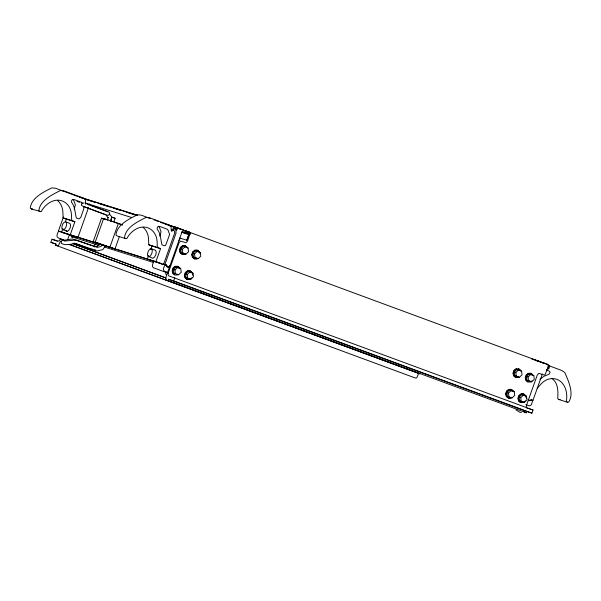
<?xml version="1.0" encoding="UTF-8"?>
<svg xmlns="http://www.w3.org/2000/svg" width="601" height="601" viewBox="0 0 601 601"><rect width="100%" height="100%" fill="white"/><g stroke="black" fill="none" stroke-linecap="round" stroke-linejoin="round"><path stroke-width="0.9" d="M107.744 219.545L107.947 217.457L108.255 217.878L105.814 214.857L83.389 206.451L81.36 205.196L81.916 203.085L84.29 203.04M111.17 220.334L111.538 216.578L109.329 213.851M526.326 407.02L526.544 405.187L537.324 374.919L538.909 373.334L544.266 375.016L545.099 374.618L548.292 366.565L548.044 364.401L538.391 361.329M548.217 366.377L548.315 369.044L548.931 368.638L549.697 365.754L546.347 364.101M110.299 221.506L111.839 217.149L115.091 218.291L113.844 221.822M56.193 244.299L50.912 242.346L52.024 239.213L58.177 241.144L59.289 240.618L60.288 239.033M60.318 231.791L58.417 231.092L63.428 217.029M69.528 244.464L419.881 373.807L418.657 373.416L416.801 377.728L415.96 378.127L413.819 377.458L55.54 245.193L55.991 243.946L50.912 242.346M62.895 228.688L61.648 232.181L77.837 237.688L88.542 207.615M65.381 221.694L66.32 219.072L74.885 221.761L70.212 234.871L61.212 232.076M64.916 240.64L62.271 239.664L61.602 241.542L60.378 241.159L58.522 245.463L57.681 245.862L55.54 245.193M74.148 209.186L75.403 204.843L73.908 200.734L72.894 199.6M88.678 204.979L89.436 203.994M93.102 241.857L101.546 218.125L105.859 219.478L103.635 218.516L95.183 242.241L97.407 243.21L93.102 241.857L98.136 243.713M94.507 246.958L94.996 243.983M98.188 243.187L109.923 247.139L118.374 223.407L122.574 224.954L114.062 222.167M119.344 236.689L114.964 248.994L109.923 247.139M148.545 255.575L147.298 259.069L163.487 264.575L174.823 232.73L174.328 231.866L175.77 228.951M150.723 249.453L151.97 245.959L160.535 248.649L155.862 261.758L71.053 235.164M159.798 236.073L161.06 231.731L159.558 227.621L158.544 226.487M174.147 228.357L176.994 229.334L175.762 231.971L176.138 232.865L164.869 264.508L163.081 263.944M181.938 231.896L189.991 234.428L182.171 231.49L167.499 272.696L166.274 272.313L165.606 274.191L166.83 274.574L165.718 277.692L165.974 279.856L526.393 412.789L526.837 411.542L531.915 413.135L533.027 410.002L168.603 275.806L168.047 274.755L168.272 272.929L179.045 242.654L180.631 241.069L185.987 242.751L187.572 241.166L190.179 232.925L189.766 232.136L186.092 230.987L185.536 232.549L189.939 234.172M168.115 280.524L168.558 279.277L173.636 280.87L531.915 413.135M173.636 280.87L174.756 277.737M531.164 399.83L532.952 400.394L542.342 374.017M174.56 228.44L173.148 230.544L171.36 229.98M178.948 240.543L179.917 238.732L180.758 238.334M172.525 230.333L171.931 231.25L171.285 231.009L171.09 226.72L169.384 225.067L149.784 217.832L146.02 217.442C137.847 221.574 125.526 227.358 124.512 237.643L125.504 238.544L126.834 238.529C131.454 229.815 142.505 222.888 151.625 229.95A16.926 14.815 -72.6 0 1 157.101 241.437L157.342 247.469L160.535 248.649M101.96 245.02L100.93 246.493L97.302 247.357L76.154 239.979L64.427 241.054M105.077 246.538L102.718 249.655L97.084 251L75.801 243.57C71.083 243.886 65.757 245.884 61.302 243.42L61.287 241.271M169.918 265.912L168.182 267.197L166.973 266.852L166.394 265.296L164.899 264.973L163.6 268.084A2.652 2.321 -72.6 0 0 164.892 271.382L167.611 272.388M537.264 388.261L541.246 383.791A16.926 14.815 -72.6 0 1 552.68 378.547C564.234 379.141 568.2 391.597 566.307 401.31L567.321 402.182L568.651 402.144C574.361 393.452 568.486 381.102 564.85 372.597L561.71 370.441L548.931 365.724M185.882 254.185L181.179 252.525L180.728 248.867L183.38 246.35L184.973 246.861L182.313 249.377L182.772 253.036L185.882 254.185L188.534 251.669L188.083 248.01L183.38 246.35M169.948 265.83L168.55 267.152L167.063 266.724L166.77 265.206L164.869 264.508M178.542 274.792L173.847 273.132L173.388 269.466L176.048 266.949L180.743 268.609L181.201 272.276L178.542 274.792L176.957 274.281M173.847 273.132L175.432 273.643L174.974 269.977L177.633 267.46M198.135 258.708L193.432 257.055L192.981 253.389L195.633 250.872L197.218 251.383L194.566 253.9L195.017 257.559L198.135 258.708L200.787 256.191L200.336 252.533L195.633 250.872M190.795 279.315L186.1 277.654L185.641 273.988L188.301 271.472L192.996 273.132L193.454 276.798L190.795 279.315L189.21 278.804M186.1 277.654L187.685 278.165L187.227 274.499L189.886 271.983M519.384 377.308L514.689 375.648L514.231 371.981L516.89 369.465L518.475 369.976L515.823 372.492L516.274 376.158L519.384 377.308L522.044 374.791L521.585 371.125L516.89 369.465M512.052 397.915L507.349 396.254L506.898 392.588L509.55 390.072L514.253 391.732L514.704 395.398L512.052 397.915L510.467 397.404M507.349 396.254L508.942 396.765L508.484 393.099L511.143 390.582M531.637 381.83L526.942 380.17L526.484 376.504L529.143 373.987L530.728 374.498L528.069 377.015L528.527 380.681L531.637 381.83L534.297 379.314L533.838 375.648L529.143 373.987M524.305 402.437L519.602 400.777L519.151 397.111L521.803 394.594L526.506 396.254L526.957 399.92L524.305 402.437L522.712 401.926M519.602 400.777L521.187 401.288L520.736 397.622L523.388 395.105M98.534 244.862L96.491 246.741L97.152 246.448L94.695 246.523L72.27 238.973L65.261 240.047M190.57 232.82L174.418 226.802L173.817 226.99L172.592 229.71L173.148 230.544M175.53 266.363L173.404 268.016L172.449 270.675L173.05 273.335L174.966 274.973L177.468 274.965M190.833 278.293L189.413 279.39L186.911 279.397L184.995 277.76L184.394 275.1L185.348 272.441L187.474 270.788L189.976 270.781L191.892 272.418M191.847 277.835L189.721 279.488L187.219 279.495L185.303 277.857L184.702 275.198L185.649 272.538L187.782 270.886L190.284 270.878L192.2 272.516L192.801 275.175M516.379 368.879L514.246 370.524L513.299 373.191L513.893 375.85L515.808 377.488L518.31 377.481M531.983 380.899L530.563 382.003L528.061 382.011L526.145 380.373L525.544 377.713L526.499 375.054L528.625 373.401L531.126 373.394L533.042 375.032M525.357 400.957L523.223 402.602L520.721 402.617L518.806 400.972L518.212 398.32L519.159 395.653L521.292 394.008L523.794 394.001L525.71 395.638L526.303 398.29M539.893 379.201L543.988 376.271L549.059 374.22L550.005 372.628L549.78 371.418L546.377 369.728M63.158 229.943L64.825 228.928L66.223 226.464L66.688 223.707L66.005 221.949L64.495 222.009L62.857 223.865L61.873 226.637L61.986 229.041L67.079 231.393L68.747 230.371L70.144 227.907L70.61 225.157L69.926 223.399L66.005 221.949M148.808 256.83L150.483 255.808L151.873 253.352L152.338 250.594L151.655 248.837L150.145 248.897L148.515 250.752L147.523 253.524L147.643 255.928L152.729 258.28L154.397 257.258L155.794 254.794L156.26 252.044L155.576 250.286L151.655 248.837M540.156 361.877L540.697 362.02L536.22 360.615M545.122 363.65L545.595 363.823L542.913 362.981M186.723 240.205L189.195 233.917L185.536 232.549M58.89 231.49L58.124 231.918L57.148 234.668A2.652 2.321 -72.6 0 0 58.44 237.966L65.231 240.475M69.904 234.953L69.138 235.374L68.161 238.124A2.652 2.321 -72.6 0 0 68.011 239.476M154.329 261.45L153.563 261.878L152.586 264.62A2.652 2.321 -72.6 0 0 153.879 267.926L168.318 273.252M551.831 378.48C558.494 383.07 558.081 391.582 557.743 398.621L558.75 399.5L560.087 399.455M94.004 250.016L95.672 249.963M80.962 245.771L79.67 245.801L74.577 243.923M92.622 249.205L90.683 249.265L73.855 243.052M74.314 195.182L55.57 188.263L51.806 187.865C43.633 191.997 31.312 197.782 30.298 208.066L31.29 208.968L32.619 208.953M31.29 208.968L41.184 211.642C45.804 202.928 56.855 196.001 65.975 203.063A16.926 14.815 -72.6 0 1 71.451 214.549L71.692 220.582L74.885 221.761M184.499 254.261L181.998 254.268L180.082 252.63L179.481 249.978L180.435 247.311L182.561 245.659L185.063 245.651L186.979 247.296M184.8 254.358L182.306 254.366L180.39 252.728L179.789 250.069L180.736 247.409L182.869 245.756L185.371 245.749L187.287 247.387M196.752 258.783L194.251 258.791L192.335 257.153L191.734 254.501L192.681 251.834L194.814 250.189L197.316 250.181L199.231 251.819M197.053 258.881L194.551 258.888L192.636 257.251L192.042 254.591L192.989 251.932L195.122 250.279L197.624 250.271L199.54 251.909L199.938 253.682M518.002 377.383L515.5 377.39L513.585 375.753L512.991 373.093L513.938 370.434L516.071 368.781L518.881 368.871L520.797 370.509M510.67 397.99L508.168 397.997L506.252 396.36L505.651 393.7L506.598 391.033L508.731 389.388L511.233 389.38L513.149 391.018M510.97 398.08L508.476 398.087L506.56 396.45L505.959 393.798L506.906 391.131L509.039 389.486L511.541 389.478L513.457 391.116M522.923 402.512L520.421 402.52L518.505 400.882L517.904 398.223L518.851 395.556L520.984 393.91L523.486 393.903L525.402 395.541M521.383 412.459L519.79 412.286L515.989 409.837M115.091 218.291L111.839 217.149M103.635 218.516L107.526 219.831M106.287 219.41L107.977 220.169M95.183 242.241L107.556 246.673M97.835 243.135L99.533 243.901M72.744 237.237L71.534 236.892L70.956 235.337M74.607 195.453L137.223 215.113M160.482 222.415L178.377 228.027M79.512 197.263L137.652 215.519M165.388 224.218L183.275 229.837M86.469 199.667L94.515 202.199M99.886 203.882L109.728 206.969M113.304 208.096L121.357 210.62M126.721 212.303L134.774 214.835M168.768 225.503L173.238 226.908M179.504 228.876L183.08 229.995M184.282 230.897L190.547 232.865M174.313 228.493L176.994 229.334M181.645 232.384L188.782 234.623L186.783 240.242L179.639 238.004M85.477 203.025L131.101 217.344M79.64 202.244L77.071 201.433L77.709 201.673M118.374 223.407L106.64 219.455M531.697 358.955L540.645 361.764M57.411 200.373A16.926 14.815 -72.6 0 1 62.887 211.86L63.12 217.893L71.692 220.582M143.061 227.261A16.926 14.815 -72.6 0 1 148.537 238.747L148.778 244.78L157.342 247.469M125.504 238.544L116.94 235.855L115.948 234.953C116.962 224.669 129.283 218.884 137.456 214.752L141.22 215.15L150.596 218.606M58.417 231.092L98.677 243.728M104.935 245.696L160.399 263.103M164.081 264.365L166.77 265.206M71.346 236.674L99.075 245.381M104.146 246.936L153.646 262.509M62.271 239.664L61.047 239.281L64.57 240.58M558.75 399.5L567.321 402.182M526.882 408.071L533.027 410.002M526.393 412.789L524.252 412.121L523.832 411.324M186.498 247.499L188.083 248.01M198.743 252.022L200.336 252.533M180.728 248.867L182.313 249.377M192.981 253.389L194.566 253.9M181.179 252.525L182.772 253.036M193.432 257.055L195.017 257.559M520 370.614L521.585 371.125M532.253 375.137L533.838 375.648M514.231 371.981L515.823 372.492M526.484 376.504L528.069 377.015M514.689 375.648L516.274 376.158M180.743 268.609L176.048 266.949M526.942 380.17L528.527 380.681M192.996 273.132L188.301 271.472M173.388 269.466L174.974 269.977M185.641 273.988L187.227 274.499M514.253 391.732L509.55 390.072M526.506 396.254L521.803 394.594M506.898 392.588L508.484 393.099M519.151 397.111L520.736 397.622M84.253 206.699L107.602 215.316L108.841 215.173L109.66 213.152L108.931 212.048L91.344 205.459M111.523 221.228L112.838 221.694M186.092 230.987L544.371 363.252M533.17 359.3L539.285 361.554M541.433 362.29L544.386 363.38M154.006 219.868L158.266 221.438M101.546 218.125L105.746 219.673M148.778 244.78L151.97 245.959M63.12 217.893L66.32 219.072M532.952 400.394L531.051 399.688L529.879 400.657L528.459 400.018M155.862 261.758L163.487 264.575M70.212 234.871L77.837 237.688M525.89 404.653L528.61 405.652A2.652 2.321 -72.6 0 0 531.675 403.962L532.636 400.724L531.284 400.003L529.857 400.814L528.144 399.312M166.274 272.313L168.04 272.967M72.834 243.57L166.146 278.015M75.133 244.479L165.801 277.955M168.558 279.277L526.837 411.542M69.183 244.404L418.657 373.416M52.024 239.213L57.305 241.166M87.077 204.13L107.677 211.8M65.907 230.491L67.079 231.393M532.741 374.934L530.826 373.296L528.324 373.304L526.191 374.956L525.244 377.616L525.837 380.275L527.753 381.913M518.573 368.774L520.489 370.411M179.947 267.993L178.031 266.356L175.229 266.266L173.096 267.918L172.149 270.578L172.742 273.237L174.658 274.875M177.731 266.258L179.646 267.896M39.854 211.657L38.862 210.756C39.876 200.471 52.197 194.686 60.37 190.555L64.134 190.953L83.734 198.187L85.432 199.832L85.635 204.122M82.472 203.423L81.458 202.289L73.81 199.464L72.683 199.487L71.744 200.268L71.474 202.109C75.178 206.699 74.907 212.716 76.35 217.96L78.934 218.914L80.692 217.547L83.87 208.637L83.524 206.586M169.625 234.42L165.643 245.418L164.584 245.801L162 244.847C160.557 239.604 160.828 233.586 157.124 228.996L157.394 227.148L158.333 226.374L159.46 226.352L167.108 229.176L168.122 230.311L169.625 234.42"/></g></svg>
